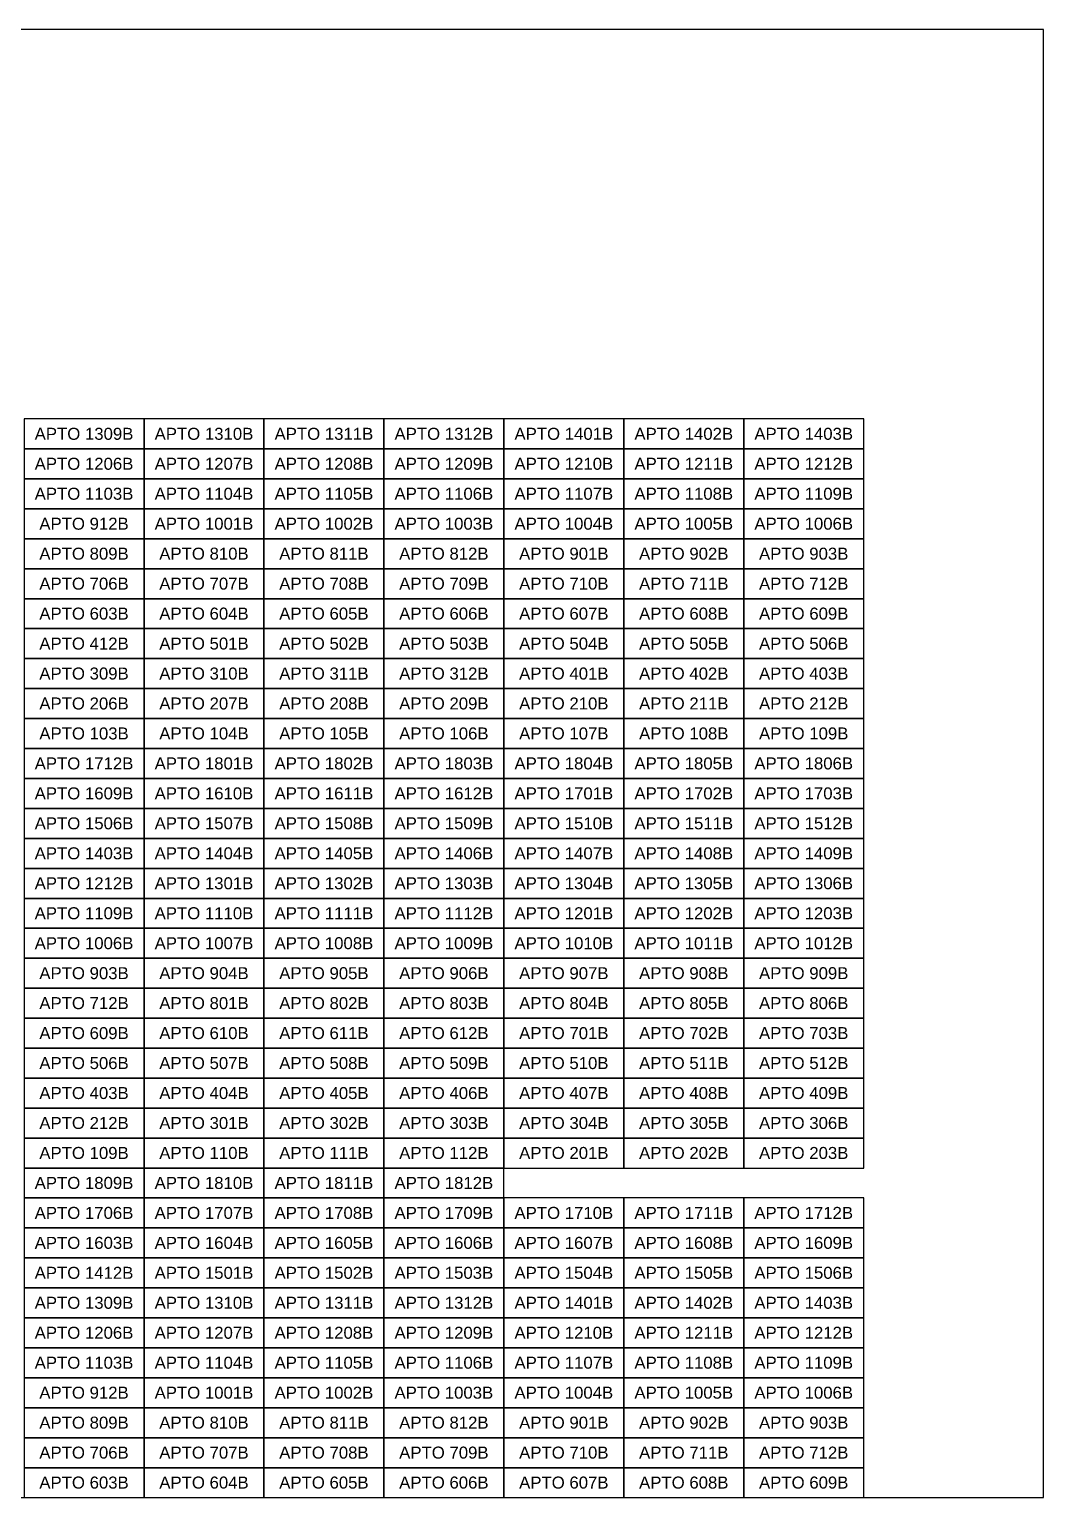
# Model space of a CAD drawing. Header units: metres. Extents: x 0 to 2670, y 0 to 490.
# Drawn here: x 1661.8 to 2000, y 0 to 490 of the extents above; entities that cross this region are included whole.
import ezdxf

# ---------------------------------------------------------------- set-up
doc = ezdxf.new("R2010")
doc.units = ezdxf.units.M
doc.styles.add('Arial', font='arial.ttf')

msp = doc.modelspace()

# ---------------------------------------------------------------- linework, layer by layer
at = {"color": 1}
msp.add_lwpolyline([(1340, 0), (2000, 0), (2000, 490), (1340, 490), (1340, 0)], close=True, dxfattribs=at)
at = {"color": 5}
for points in [[(1660, 350), (1700, 350), (1700, 360), (1660, 360), (1660, 350)], [(1700, 350), (1740, 350), (1740, 360), (1700, 360), (1700, 350)], [(1740, 350), (1780, 350), (1780, 360), (1740, 360), (1740, 350)], [(1780, 350), (1820, 350), (1820, 360), (1780, 360), (1780, 350)], [(1820, 350), (1860, 350), (1860, 360), (1820, 360), (1820, 350)], [(1860, 350), (1900, 350), (1900, 360), (1860, 360), (1860, 350)], [(1900, 350), (1940, 350), (1940, 360), (1900, 360), (1900, 350)], [(1660, 340), (1700, 340), (1700, 350), (1660, 350), (1660, 340)], [(1700, 340), (1740, 340), (1740, 350), (1700, 350), (1700, 340)], [(1740, 340), (1780, 340), (1780, 350), (1740, 350), (1740, 340)], [(1780, 340), (1820, 340), (1820, 350), (1780, 350), (1780, 340)], [(1820, 340), (1860, 340), (1860, 350), (1820, 350), (1820, 340)], [(1860, 340), (1900, 340), (1900, 350), (1860, 350), (1860, 340)], [(1900, 340), (1940, 340), (1940, 350), (1900, 350), (1900, 340)], [(1660, 330), (1700, 330), (1700, 340), (1660, 340), (1660, 330)], [(1700, 330), (1740, 330), (1740, 340), (1700, 340), (1700, 330)], [(1740, 330), (1780, 330), (1780, 340), (1740, 340), (1740, 330)], [(1780, 330), (1820, 330), (1820, 340), (1780, 340), (1780, 330)], [(1820, 330), (1860, 330), (1860, 340), (1820, 340), (1820, 330)], [(1860, 330), (1900, 330), (1900, 340), (1860, 340), (1860, 330)], [(1900, 330), (1940, 330), (1940, 340), (1900, 340), (1900, 330)], [(1660, 320), (1700, 320), (1700, 330), (1660, 330), (1660, 320)], [(1700, 320), (1740, 320), (1740, 330), (1700, 330), (1700, 320)], [(1740, 320), (1780, 320), (1780, 330), (1740, 330), (1740, 320)], [(1780, 320), (1820, 320), (1820, 330), (1780, 330), (1780, 320)], [(1820, 320), (1860, 320), (1860, 330), (1820, 330), (1820, 320)], [(1860, 320), (1900, 320), (1900, 330), (1860, 330), (1860, 320)], [(1900, 320), (1940, 320), (1940, 330), (1900, 330), (1900, 320)], [(1660, 310), (1700, 310), (1700, 320), (1660, 320), (1660, 310)], [(1700, 310), (1740, 310), (1740, 320), (1700, 320), (1700, 310)], [(1740, 310), (1780, 310), (1780, 320), (1740, 320), (1740, 310)], [(1780, 310), (1820, 310), (1820, 320), (1780, 320), (1780, 310)], [(1820, 310), (1860, 310), (1860, 320), (1820, 320), (1820, 310)], [(1860, 310), (1900, 310), (1900, 320), (1860, 320), (1860, 310)], [(1900, 310), (1940, 310), (1940, 320), (1900, 320), (1900, 310)], [(1660, 300), (1700, 300), (1700, 310), (1660, 310), (1660, 300)], [(1700, 300), (1740, 300), (1740, 310), (1700, 310), (1700, 300)], [(1740, 300), (1780, 300), (1780, 310), (1740, 310), (1740, 300)], [(1780, 300), (1820, 300), (1820, 310), (1780, 310), (1780, 300)], [(1820, 300), (1860, 300), (1860, 310), (1820, 310), (1820, 300)], [(1860, 300), (1900, 300), (1900, 310), (1860, 310), (1860, 300)], [(1900, 300), (1940, 300), (1940, 310), (1900, 310), (1900, 300)], [(1660, 290), (1700, 290), (1700, 300), (1660, 300), (1660, 290)], [(1700, 290), (1740, 290), (1740, 300), (1700, 300), (1700, 290)], [(1740, 290), (1780, 290), (1780, 300), (1740, 300), (1740, 290)], [(1780, 290), (1820, 290), (1820, 300), (1780, 300), (1780, 290)], [(1820, 290), (1860, 290), (1860, 300), (1820, 300), (1820, 290)], [(1860, 290), (1900, 290), (1900, 300), (1860, 300), (1860, 290)], [(1900, 290), (1940, 290), (1940, 300), (1900, 300), (1900, 290)], [(1660, 280), (1700, 280), (1700, 290), (1660, 290), (1660, 280)], [(1700, 280), (1740, 280), (1740, 290), (1700, 290), (1700, 280)], [(1740, 280), (1780, 280), (1780, 290), (1740, 290), (1740, 280)], [(1780, 280), (1820, 280), (1820, 290), (1780, 290), (1780, 280)], [(1820, 280), (1860, 280), (1860, 290), (1820, 290), (1820, 280)], [(1860, 280), (1900, 280), (1900, 290), (1860, 290), (1860, 280)], [(1900, 280), (1940, 280), (1940, 290), (1900, 290), (1900, 280)], [(1660, 270), (1700, 270), (1700, 280), (1660, 280), (1660, 270)], [(1700, 270), (1740, 270), (1740, 280), (1700, 280), (1700, 270)], [(1740, 270), (1780, 270), (1780, 280), (1740, 280), (1740, 270)], [(1780, 270), (1820, 270), (1820, 280), (1780, 280), (1780, 270)], [(1820, 270), (1860, 270), (1860, 280), (1820, 280), (1820, 270)], [(1860, 270), (1900, 270), (1900, 280), (1860, 280), (1860, 270)], [(1900, 270), (1940, 270), (1940, 280), (1900, 280), (1900, 270)], [(1660, 260), (1700, 260), (1700, 270), (1660, 270), (1660, 260)], [(1700, 260), (1740, 260), (1740, 270), (1700, 270), (1700, 260)], [(1740, 260), (1780, 260), (1780, 270), (1740, 270), (1740, 260)], [(1780, 260), (1820, 260), (1820, 270), (1780, 270), (1780, 260)], [(1820, 260), (1860, 260), (1860, 270), (1820, 270), (1820, 260)], [(1860, 260), (1900, 260), (1900, 270), (1860, 270), (1860, 260)], [(1900, 260), (1940, 260), (1940, 270), (1900, 270), (1900, 260)], [(1660, 250), (1700, 250), (1700, 260), (1660, 260), (1660, 250)], [(1700, 250), (1740, 250), (1740, 260), (1700, 260), (1700, 250)], [(1740, 250), (1780, 250), (1780, 260), (1740, 260), (1740, 250)], [(1780, 250), (1820, 250), (1820, 260), (1780, 260), (1780, 250)], [(1820, 250), (1860, 250), (1860, 260), (1820, 260), (1820, 250)], [(1860, 250), (1900, 250), (1900, 260), (1860, 260), (1860, 250)], [(1900, 250), (1940, 250), (1940, 260), (1900, 260), (1900, 250)], [(1660, 240), (1700, 240), (1700, 250), (1660, 250), (1660, 240)], [(1700, 240), (1740, 240), (1740, 250), (1700, 250), (1700, 240)], [(1740, 240), (1780, 240), (1780, 250), (1740, 250), (1740, 240)], [(1780, 240), (1820, 240), (1820, 250), (1780, 250), (1780, 240)], [(1820, 240), (1860, 240), (1860, 250), (1820, 250), (1820, 240)], [(1860, 240), (1900, 240), (1900, 250), (1860, 250), (1860, 240)], [(1900, 240), (1940, 240), (1940, 250), (1900, 250), (1900, 240)], [(1660, 230), (1700, 230), (1700, 240), (1660, 240), (1660, 230)], [(1700, 230), (1740, 230), (1740, 240), (1700, 240), (1700, 230)], [(1740, 230), (1780, 230), (1780, 240), (1740, 240), (1740, 230)], [(1780, 230), (1820, 230), (1820, 240), (1780, 240), (1780, 230)], [(1820, 230), (1860, 230), (1860, 240), (1820, 240), (1820, 230)], [(1860, 230), (1900, 230), (1900, 240), (1860, 240), (1860, 230)], [(1900, 230), (1940, 230), (1940, 240), (1900, 240), (1900, 230)], [(1660, 220), (1700, 220), (1700, 230), (1660, 230), (1660, 220)], [(1700, 220), (1740, 220), (1740, 230), (1700, 230), (1700, 220)], [(1740, 220), (1780, 220), (1780, 230), (1740, 230), (1740, 220)], [(1780, 220), (1820, 220), (1820, 230), (1780, 230), (1780, 220)], [(1820, 220), (1860, 220), (1860, 230), (1820, 230), (1820, 220)], [(1860, 220), (1900, 220), (1900, 230), (1860, 230), (1860, 220)], [(1900, 220), (1940, 220), (1940, 230), (1900, 230), (1900, 220)], [(1660, 210), (1700, 210), (1700, 220), (1660, 220), (1660, 210)], [(1700, 210), (1740, 210), (1740, 220), (1700, 220), (1700, 210)], [(1740, 210), (1780, 210), (1780, 220), (1740, 220), (1740, 210)], [(1780, 210), (1820, 210), (1820, 220), (1780, 220), (1780, 210)], [(1820, 210), (1860, 210), (1860, 220), (1820, 220), (1820, 210)], [(1860, 210), (1900, 210), (1900, 220), (1860, 220), (1860, 210)], [(1900, 210), (1940, 210), (1940, 220), (1900, 220), (1900, 210)], [(1660, 200), (1700, 200), (1700, 210), (1660, 210), (1660, 200)], [(1700, 200), (1740, 200), (1740, 210), (1700, 210), (1700, 200)], [(1740, 200), (1780, 200), (1780, 210), (1740, 210), (1740, 200)], [(1780, 200), (1820, 200), (1820, 210), (1780, 210), (1780, 200)], [(1820, 200), (1860, 200), (1860, 210), (1820, 210), (1820, 200)], [(1860, 200), (1900, 200), (1900, 210), (1860, 210), (1860, 200)], [(1900, 200), (1940, 200), (1940, 210), (1900, 210), (1900, 200)], [(1660, 190), (1700, 190), (1700, 200), (1660, 200), (1660, 190)], [(1700, 190), (1740, 190), (1740, 200), (1700, 200), (1700, 190)], [(1740, 190), (1780, 190), (1780, 200), (1740, 200), (1740, 190)], [(1780, 190), (1820, 190), (1820, 200), (1780, 200), (1780, 190)], [(1820, 190), (1860, 190), (1860, 200), (1820, 200), (1820, 190)], [(1860, 190), (1900, 190), (1900, 200), (1860, 200), (1860, 190)], [(1900, 190), (1940, 190), (1940, 200), (1900, 200), (1900, 190)], [(1660, 180), (1700, 180), (1700, 190), (1660, 190), (1660, 180)], [(1700, 180), (1740, 180), (1740, 190), (1700, 190), (1700, 180)], [(1740, 180), (1780, 180), (1780, 190), (1740, 190), (1740, 180)], [(1780, 180), (1820, 180), (1820, 190), (1780, 190), (1780, 180)], [(1820, 180), (1860, 180), (1860, 190), (1820, 190), (1820, 180)], [(1860, 180), (1900, 180), (1900, 190), (1860, 190), (1860, 180)], [(1900, 180), (1940, 180), (1940, 190), (1900, 190), (1900, 180)], [(1660, 170), (1700, 170), (1700, 180), (1660, 180), (1660, 170)], [(1700, 170), (1740, 170), (1740, 180), (1700, 180), (1700, 170)], [(1740, 170), (1780, 170), (1780, 180), (1740, 180), (1740, 170)], [(1780, 170), (1820, 170), (1820, 180), (1780, 180), (1780, 170)], [(1820, 170), (1860, 170), (1860, 180), (1820, 180), (1820, 170)], [(1860, 170), (1900, 170), (1900, 180), (1860, 180), (1860, 170)], [(1900, 170), (1940, 170), (1940, 180), (1900, 180), (1900, 170)], [(1660, 160), (1700, 160), (1700, 170), (1660, 170), (1660, 160)], [(1700, 160), (1740, 160), (1740, 170), (1700, 170), (1700, 160)], [(1740, 160), (1780, 160), (1780, 170), (1740, 170), (1740, 160)], [(1780, 160), (1820, 160), (1820, 170), (1780, 170), (1780, 160)], [(1820, 160), (1860, 160), (1860, 170), (1820, 170), (1820, 160)], [(1860, 160), (1900, 160), (1900, 170), (1860, 170), (1860, 160)], [(1900, 160), (1940, 160), (1940, 170), (1900, 170), (1900, 160)], [(1660, 150), (1700, 150), (1700, 160), (1660, 160), (1660, 150)], [(1700, 150), (1740, 150), (1740, 160), (1700, 160), (1700, 150)], [(1740, 150), (1780, 150), (1780, 160), (1740, 160), (1740, 150)], [(1780, 150), (1820, 150), (1820, 160), (1780, 160), (1780, 150)], [(1820, 150), (1860, 150), (1860, 160), (1820, 160), (1820, 150)], [(1860, 150), (1900, 150), (1900, 160), (1860, 160), (1860, 150)], [(1900, 150), (1940, 150), (1940, 160), (1900, 160), (1900, 150)], [(1660, 140), (1700, 140), (1700, 150), (1660, 150), (1660, 140)], [(1700, 140), (1740, 140), (1740, 150), (1700, 150), (1700, 140)], [(1740, 140), (1780, 140), (1780, 150), (1740, 150), (1740, 140)], [(1780, 140), (1820, 140), (1820, 150), (1780, 150), (1780, 140)], [(1820, 140), (1860, 140), (1860, 150), (1820, 150), (1820, 140)], [(1860, 140), (1900, 140), (1900, 150), (1860, 150), (1860, 140)], [(1900, 140), (1940, 140), (1940, 150), (1900, 150), (1900, 140)], [(1660, 130), (1700, 130), (1700, 140), (1660, 140), (1660, 130)], [(1700, 130), (1740, 130), (1740, 140), (1700, 140), (1700, 130)], [(1740, 130), (1780, 130), (1780, 140), (1740, 140), (1740, 130)], [(1780, 130), (1820, 130), (1820, 140), (1780, 140), (1780, 130)], [(1820, 130), (1860, 130), (1860, 140), (1820, 140), (1820, 130)], [(1860, 130), (1900, 130), (1900, 140), (1860, 140), (1860, 130)], [(1900, 130), (1940, 130), (1940, 140), (1900, 140), (1900, 130)], [(1660, 120), (1700, 120), (1700, 130), (1660, 130), (1660, 120)], [(1700, 120), (1740, 120), (1740, 130), (1700, 130), (1700, 120)], [(1740, 120), (1780, 120), (1780, 130), (1740, 130), (1740, 120)], [(1780, 120), (1820, 120), (1820, 130), (1780, 130), (1780, 120)], [(1820, 120), (1860, 120), (1860, 130), (1820, 130), (1820, 120)], [(1860, 120), (1900, 120), (1900, 130), (1860, 130), (1860, 120)], [(1900, 120), (1940, 120), (1940, 130), (1900, 130), (1900, 120)], [(1660, 110), (1700, 110), (1700, 120), (1660, 120), (1660, 110)], [(1700, 110), (1740, 110), (1740, 120), (1700, 120), (1700, 110)], [(1740, 110), (1780, 110), (1780, 120), (1740, 120), (1740, 110)], [(1780, 110), (1820, 110), (1820, 120), (1780, 120), (1780, 110)], [(1820, 110), (1860, 110), (1860, 120), (1820, 120), (1820, 110)], [(1860, 110), (1900, 110), (1900, 120), (1860, 120), (1860, 110)], [(1900, 110), (1940, 110), (1940, 120), (1900, 120), (1900, 110)], [(1660, 100), (1700, 100), (1700, 110), (1660, 110), (1660, 100)], [(1700, 100), (1740, 100), (1740, 110), (1700, 110), (1700, 100)], [(1740, 100), (1780, 100), (1780, 110), (1740, 110), (1740, 100)], [(1780, 100), (1820, 100), (1820, 110), (1780, 110), (1780, 100)], [(1660, 90), (1700, 90), (1700, 100), (1660, 100), (1660, 90)], [(1700, 90), (1740, 90), (1740, 100), (1700, 100), (1700, 90)], [(1740, 90), (1780, 90), (1780, 100), (1740, 100), (1740, 90)], [(1780, 90), (1820, 90), (1820, 100), (1780, 100), (1780, 90)], [(1820, 90), (1860, 90), (1860, 100), (1820, 100), (1820, 90)], [(1860, 90), (1900, 90), (1900, 100), (1860, 100), (1860, 90)], [(1900, 90), (1940, 90), (1940, 100), (1900, 100), (1900, 90)], [(1660, 80), (1700, 80), (1700, 90), (1660, 90), (1660, 80)], [(1700, 80), (1740, 80), (1740, 90), (1700, 90), (1700, 80)], [(1740, 80), (1780, 80), (1780, 90), (1740, 90), (1740, 80)], [(1780, 80), (1820, 80), (1820, 90), (1780, 90), (1780, 80)], [(1820, 80), (1860, 80), (1860, 90), (1820, 90), (1820, 80)], [(1860, 80), (1900, 80), (1900, 90), (1860, 90), (1860, 80)], [(1900, 80), (1940, 80), (1940, 90), (1900, 90), (1900, 80)], [(1660, 70), (1700, 70), (1700, 80), (1660, 80), (1660, 70)], [(1700, 70), (1740, 70), (1740, 80), (1700, 80), (1700, 70)], [(1740, 70), (1780, 70), (1780, 80), (1740, 80), (1740, 70)], [(1780, 70), (1820, 70), (1820, 80), (1780, 80), (1780, 70)], [(1820, 70), (1860, 70), (1860, 80), (1820, 80), (1820, 70)], [(1860, 70), (1900, 70), (1900, 80), (1860, 80), (1860, 70)], [(1900, 70), (1940, 70), (1940, 80), (1900, 80), (1900, 70)], [(1660, 60), (1700, 60), (1700, 70), (1660, 70), (1660, 60)], [(1700, 60), (1740, 60), (1740, 70), (1700, 70), (1700, 60)], [(1740, 60), (1780, 60), (1780, 70), (1740, 70), (1740, 60)], [(1780, 60), (1820, 60), (1820, 70), (1780, 70), (1780, 60)], [(1820, 60), (1860, 60), (1860, 70), (1820, 70), (1820, 60)], [(1860, 60), (1900, 60), (1900, 70), (1860, 70), (1860, 60)], [(1900, 60), (1940, 60), (1940, 70), (1900, 70), (1900, 60)], [(1660, 50), (1700, 50), (1700, 60), (1660, 60), (1660, 50)], [(1700, 50), (1740, 50), (1740, 60), (1700, 60), (1700, 50)], [(1740, 50), (1780, 50), (1780, 60), (1740, 60), (1740, 50)], [(1780, 50), (1820, 50), (1820, 60), (1780, 60), (1780, 50)], [(1820, 50), (1860, 50), (1860, 60), (1820, 60), (1820, 50)], [(1860, 50), (1900, 50), (1900, 60), (1860, 60), (1860, 50)], [(1900, 50), (1940, 50), (1940, 60), (1900, 60), (1900, 50)], [(1660, 40), (1700, 40), (1700, 50), (1660, 50), (1660, 40)], [(1700, 40), (1740, 40), (1740, 50), (1700, 50), (1700, 40)], [(1740, 40), (1780, 40), (1780, 50), (1740, 50), (1740, 40)], [(1780, 40), (1820, 40), (1820, 50), (1780, 50), (1780, 40)], [(1820, 40), (1860, 40), (1860, 50), (1820, 50), (1820, 40)], [(1860, 40), (1900, 40), (1900, 50), (1860, 50), (1860, 40)], [(1900, 40), (1940, 40), (1940, 50), (1900, 50), (1900, 40)], [(1660, 30), (1700, 30), (1700, 40), (1660, 40), (1660, 30)], [(1700, 30), (1740, 30), (1740, 40), (1700, 40), (1700, 30)], [(1740, 30), (1780, 30), (1780, 40), (1740, 40), (1740, 30)], [(1780, 30), (1820, 30), (1820, 40), (1780, 40), (1780, 30)], [(1820, 30), (1860, 30), (1860, 40), (1820, 40), (1820, 30)], [(1860, 30), (1900, 30), (1900, 40), (1860, 40), (1860, 30)], [(1900, 30), (1940, 30), (1940, 40), (1900, 40), (1900, 30)], [(1660, 20), (1700, 20), (1700, 30), (1660, 30), (1660, 20)], [(1700, 20), (1740, 20), (1740, 30), (1700, 30), (1700, 20)], [(1740, 20), (1780, 20), (1780, 30), (1740, 30), (1740, 20)], [(1780, 20), (1820, 20), (1820, 30), (1780, 30), (1780, 20)], [(1820, 20), (1860, 20), (1860, 30), (1820, 30), (1820, 20)], [(1860, 20), (1900, 20), (1900, 30), (1860, 30), (1860, 20)], [(1900, 20), (1940, 20), (1940, 30), (1900, 30), (1900, 20)], [(1660, 10), (1700, 10), (1700, 20), (1660, 20), (1660, 10)], [(1700, 10), (1740, 10), (1740, 20), (1700, 20), (1700, 10)], [(1740, 10), (1780, 10), (1780, 20), (1740, 20), (1740, 10)], [(1780, 10), (1820, 10), (1820, 20), (1780, 20), (1780, 10)], [(1820, 10), (1860, 10), (1860, 20), (1820, 20), (1820, 10)], [(1860, 10), (1900, 10), (1900, 20), (1860, 20), (1860, 10)], [(1900, 10), (1940, 10), (1940, 20), (1900, 20), (1900, 10)], [(1660, 0), (1700, 0), (1700, 10), (1660, 10), (1660, 0)], [(1700, 0), (1740, 0), (1740, 10), (1700, 10), (1700, 0)], [(1740, 0), (1780, 0), (1780, 10), (1740, 10), (1740, 0)], [(1780, 0), (1820, 0), (1820, 10), (1780, 10), (1780, 0)], [(1820, 0), (1860, 0), (1860, 10), (1820, 10), (1820, 0)], [(1860, 0), (1900, 0), (1900, 10), (1860, 10), (1860, 0)], [(1900, 0), (1940, 0), (1940, 10), (1900, 10), (1900, 0)]]:
    msp.add_lwpolyline(points, close=True, dxfattribs=at)

# ---------------------------------------------------------------- texts
at = {"color": 0, "char_height": 4, "attachment_point": 5, "style": 'Arial'}
for s, insert in [('APTO 1309B', (1680, 355)), ('APTO 1310B', (1720, 355)), ('APTO 1311B', (1760, 355)), ('APTO 1312B', (1800, 355)), ('APTO 1401B', (1840, 355)), ('APTO 1402B', (1880, 355)), ('APTO 1403B', (1920, 355)), ('APTO 1206B', (1680, 345)), ('APTO 1207B', (1720, 345)), ('APTO 1208B', (1760, 345)), ('APTO 1209B', (1800, 345)), ('APTO 1210B', (1840, 345)), ('APTO 1211B', (1880, 345)), ('APTO 1212B', (1920, 345)), ('APTO 1103B', (1680, 335)), ('APTO 1104B', (1720, 335)), ('APTO 1105B', (1760, 335)), ('APTO 1106B', (1800, 335)), ('APTO 1107B', (1840, 335)), ('APTO 1108B', (1880, 335)), ('APTO 1109B', (1920, 335)), ('APTO 912B', (1680, 325)), ('APTO 1001B', (1720, 325)), ('APTO 1002B', (1760, 325)), ('APTO 1003B', (1800, 325)), ('APTO 1004B', (1840, 325)), ('APTO 1005B', (1880, 325)), ('APTO 1006B', (1920, 325)), ('APTO 809B', (1680, 315)), ('APTO 810B', (1720, 315)), ('APTO 811B', (1760, 315)), ('APTO 812B', (1800, 315)), ('APTO 901B', (1840, 315)), ('APTO 902B', (1880, 315)), ('APTO 903B', (1920, 315)), ('APTO 706B', (1680, 305)), ('APTO 707B', (1720, 305)), ('APTO 708B', (1760, 305)), ('APTO 709B', (1800, 305)), ('APTO 710B', (1840, 305)), ('APTO 711B', (1880, 305)), ('APTO 712B', (1920, 305)), ('APTO 603B', (1680, 295)), ('APTO 604B', (1720, 295)), ('APTO 605B', (1760, 295)), ('APTO 606B', (1800, 295)), ('APTO 607B', (1840, 295)), ('APTO 608B', (1880, 295)), ('APTO 609B', (1920, 295)), ('APTO 412B', (1680, 285)), ('APTO 501B', (1720, 285)), ('APTO 502B', (1760, 285)), ('APTO 503B', (1800, 285)), ('APTO 504B', (1840, 285)), ('APTO 505B', (1880, 285)), ('APTO 506B', (1920, 285)), ('APTO 309B', (1680, 275)), ('APTO 310B', (1720, 275)), ('APTO 311B', (1760, 275)), ('APTO 312B', (1800, 275)), ('APTO 401B', (1840, 275)), ('APTO 402B', (1880, 275)), ('APTO 403B', (1920, 275)), ('APTO 206B', (1680, 265)), ('APTO 207B', (1720, 265)), ('APTO 208B', (1760, 265)), ('APTO 209B', (1800, 265)), ('APTO 210B', (1840, 265)), ('APTO 211B', (1880, 265)), ('APTO 212B', (1920, 265)), ('APTO 103B', (1680, 255)), ('APTO 104B', (1720, 255)), ('APTO 105B', (1760, 255)), ('APTO 106B', (1800, 255)), ('APTO 107B', (1840, 255)), ('APTO 108B', (1880, 255)), ('APTO 109B', (1920, 255)), ('APTO 1712B', (1680, 245)), ('APTO 1801B', (1720, 245)), ('APTO 1802B', (1760, 245)), ('APTO 1803B', (1800, 245)), ('APTO 1804B', (1840, 245)), ('APTO 1805B', (1880, 245)), ('APTO 1806B', (1920, 245)), ('APTO 1609B', (1680, 235)), ('APTO 1610B', (1720, 235)), ('APTO 1611B', (1760, 235)), ('APTO 1612B', (1800, 235)), ('APTO 1701B', (1840, 235)), ('APTO 1702B', (1880, 235)), ('APTO 1703B', (1920, 235)), ('APTO 1506B', (1680, 225)), ('APTO 1507B', (1720, 225)), ('APTO 1508B', (1760, 225)), ('APTO 1509B', (1800, 225)), ('APTO 1510B', (1840, 225)), ('APTO 1511B', (1880, 225)), ('APTO 1512B', (1920, 225)), ('APTO 1403B', (1680, 215)), ('APTO 1404B', (1720, 215)), ('APTO 1405B', (1760, 215)), ('APTO 1406B', (1800, 215)), ('APTO 1407B', (1840, 215)), ('APTO 1408B', (1880, 215)), ('APTO 1409B', (1920, 215)), ('APTO 1212B', (1680, 205)), ('APTO 1301B', (1720, 205)), ('APTO 1302B', (1760, 205)), ('APTO 1303B', (1800, 205)), ('APTO 1304B', (1840, 205)), ('APTO 1305B', (1880, 205)), ('APTO 1306B', (1920, 205)), ('APTO 1109B', (1680, 195)), ('APTO 1110B', (1720, 195)), ('APTO 1111B', (1760, 195)), ('APTO 1112B', (1800, 195)), ('APTO 1201B', (1840, 195)), ('APTO 1202B', (1880, 195)), ('APTO 1203B', (1920, 195)), ('APTO 1006B', (1680, 185)), ('APTO 1007B', (1720, 185)), ('APTO 1008B', (1760, 185)), ('APTO 1009B', (1800, 185)), ('APTO 1010B', (1840, 185)), ('APTO 1011B', (1880, 185)), ('APTO 1012B', (1920, 185)), ('APTO 903B', (1680, 175)), ('APTO 904B', (1720, 175)), ('APTO 905B', (1760, 175)), ('APTO 906B', (1800, 175)), ('APTO 907B', (1840, 175)), ('APTO 908B', (1880, 175)), ('APTO 909B', (1920, 175)), ('APTO 712B', (1680, 165)), ('APTO 801B', (1720, 165)), ('APTO 802B', (1760, 165)), ('APTO 803B', (1800, 165)), ('APTO 804B', (1840, 165)), ('APTO 805B', (1880, 165)), ('APTO 806B', (1920, 165)), ('APTO 609B', (1680, 155)), ('APTO 610B', (1720, 155)), ('APTO 611B', (1760, 155)), ('APTO 612B', (1800, 155)), ('APTO 701B', (1840, 155)), ('APTO 702B', (1880, 155)), ('APTO 703B', (1920, 155)), ('APTO 506B', (1680, 145)), ('APTO 507B', (1720, 145)), ('APTO 508B', (1760, 145)), ('APTO 509B', (1800, 145)), ('APTO 510B', (1840, 145)), ('APTO 511B', (1880, 145)), ('APTO 512B', (1920, 145)), ('APTO 403B', (1680, 135)), ('APTO 404B', (1720, 135)), ('APTO 405B', (1760, 135)), ('APTO 406B', (1800, 135)), ('APTO 407B', (1840, 135)), ('APTO 408B', (1880, 135)), ('APTO 409B', (1920, 135)), ('APTO 212B', (1680, 125)), ('APTO 301B', (1720, 125)), ('APTO 302B', (1760, 125)), ('APTO 303B', (1800, 125)), ('APTO 304B', (1840, 125)), ('APTO 305B', (1880, 125)), ('APTO 306B', (1920, 125)), ('APTO 109B', (1680, 115)), ('APTO 110B', (1720, 115)), ('APTO 111B', (1760, 115)), ('APTO 112B', (1800, 115)), ('APTO 201B', (1840, 115)), ('APTO 202B', (1880, 115)), ('APTO 203B', (1920, 115)), ('APTO 1809B', (1680, 105)), ('APTO 1810B', (1720, 105)), ('APTO 1811B', (1760, 105)), ('APTO 1812B', (1800, 105)), ('APTO 1706B', (1680, 95)), ('APTO 1707B', (1720, 95)), ('APTO 1708B', (1760, 95)), ('APTO 1709B', (1800, 95)), ('APTO 1710B', (1840, 95)), ('APTO 1711B', (1880, 95)), ('APTO 1712B', (1920, 95)), ('APTO 1603B', (1680, 85)), ('APTO 1604B', (1720, 85)), ('APTO 1605B', (1760, 85)), ('APTO 1606B', (1800, 85)), ('APTO 1607B', (1840, 85)), ('APTO 1608B', (1880, 85)), ('APTO 1609B', (1920, 85)), ('APTO 1412B', (1680, 75)), ('APTO 1501B', (1720, 75)), ('APTO 1502B', (1760, 75)), ('APTO 1503B', (1800, 75)), ('APTO 1504B', (1840, 75)), ('APTO 1505B', (1880, 75)), ('APTO 1506B', (1920, 75)), ('APTO 1309B', (1680, 65)), ('APTO 1310B', (1720, 65)), ('APTO 1311B', (1760, 65)), ('APTO 1312B', (1800, 65)), ('APTO 1401B', (1840, 65)), ('APTO 1402B', (1880, 65)), ('APTO 1403B', (1920, 65)), ('APTO 1206B', (1680, 55)), ('APTO 1207B', (1720, 55)), ('APTO 1208B', (1760, 55)), ('APTO 1209B', (1800, 55)), ('APTO 1210B', (1840, 55)), ('APTO 1211B', (1880, 55)), ('APTO 1212B', (1920, 55)), ('APTO 1103B', (1680, 45)), ('APTO 1104B', (1720, 45)), ('APTO 1105B', (1760, 45)), ('APTO 1106B', (1800, 45)), ('APTO 1107B', (1840, 45)), ('APTO 1108B', (1880, 45)), ('APTO 1109B', (1920, 45)), ('APTO 912B', (1680, 35)), ('APTO 1001B', (1720, 35)), ('APTO 1002B', (1760, 35)), ('APTO 1003B', (1800, 35)), ('APTO 1004B', (1840, 35)), ('APTO 1005B', (1880, 35)), ('APTO 1006B', (1920, 35)), ('APTO 809B', (1680, 25)), ('APTO 810B', (1720, 25)), ('APTO 811B', (1760, 25)), ('APTO 812B', (1800, 25)), ('APTO 901B', (1840, 25)), ('APTO 902B', (1880, 25)), ('APTO 903B', (1920, 25)), ('APTO 706B', (1680, 15)), ('APTO 707B', (1720, 15)), ('APTO 708B', (1760, 15)), ('APTO 709B', (1800, 15)), ('APTO 710B', (1840, 15)), ('APTO 711B', (1880, 15)), ('APTO 712B', (1920, 15)), ('APTO 603B', (1680, 5)), ('APTO 604B', (1720, 5)), ('APTO 605B', (1760, 5)), ('APTO 606B', (1800, 5)), ('APTO 607B', (1840, 5)), ('APTO 608B', (1880, 5)), ('APTO 609B', (1920, 5))]:
    msp.add_mtext(s, dxfattribs=dict(at, insert=insert))

doc.saveas('drawing.dxf')
